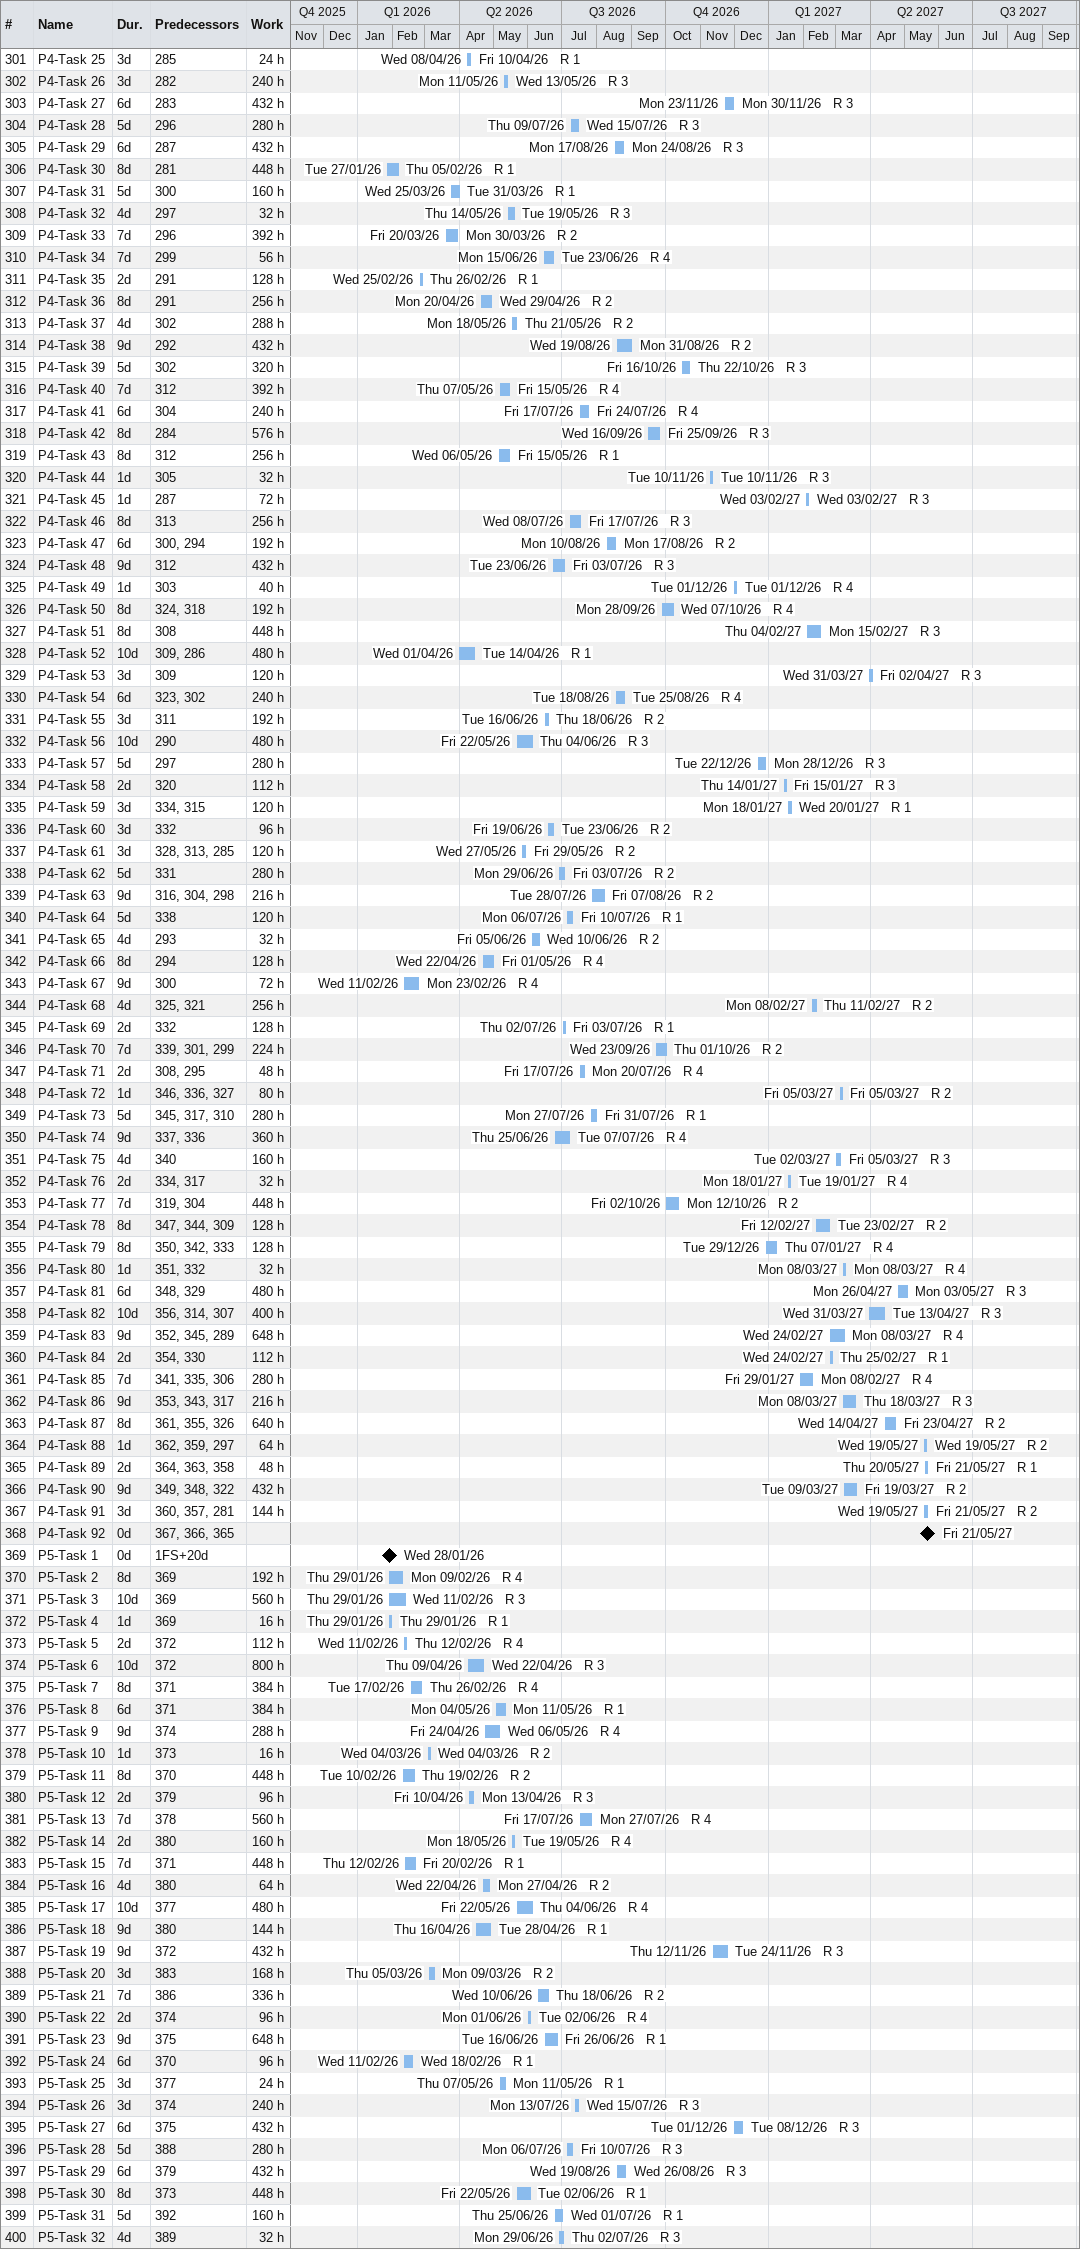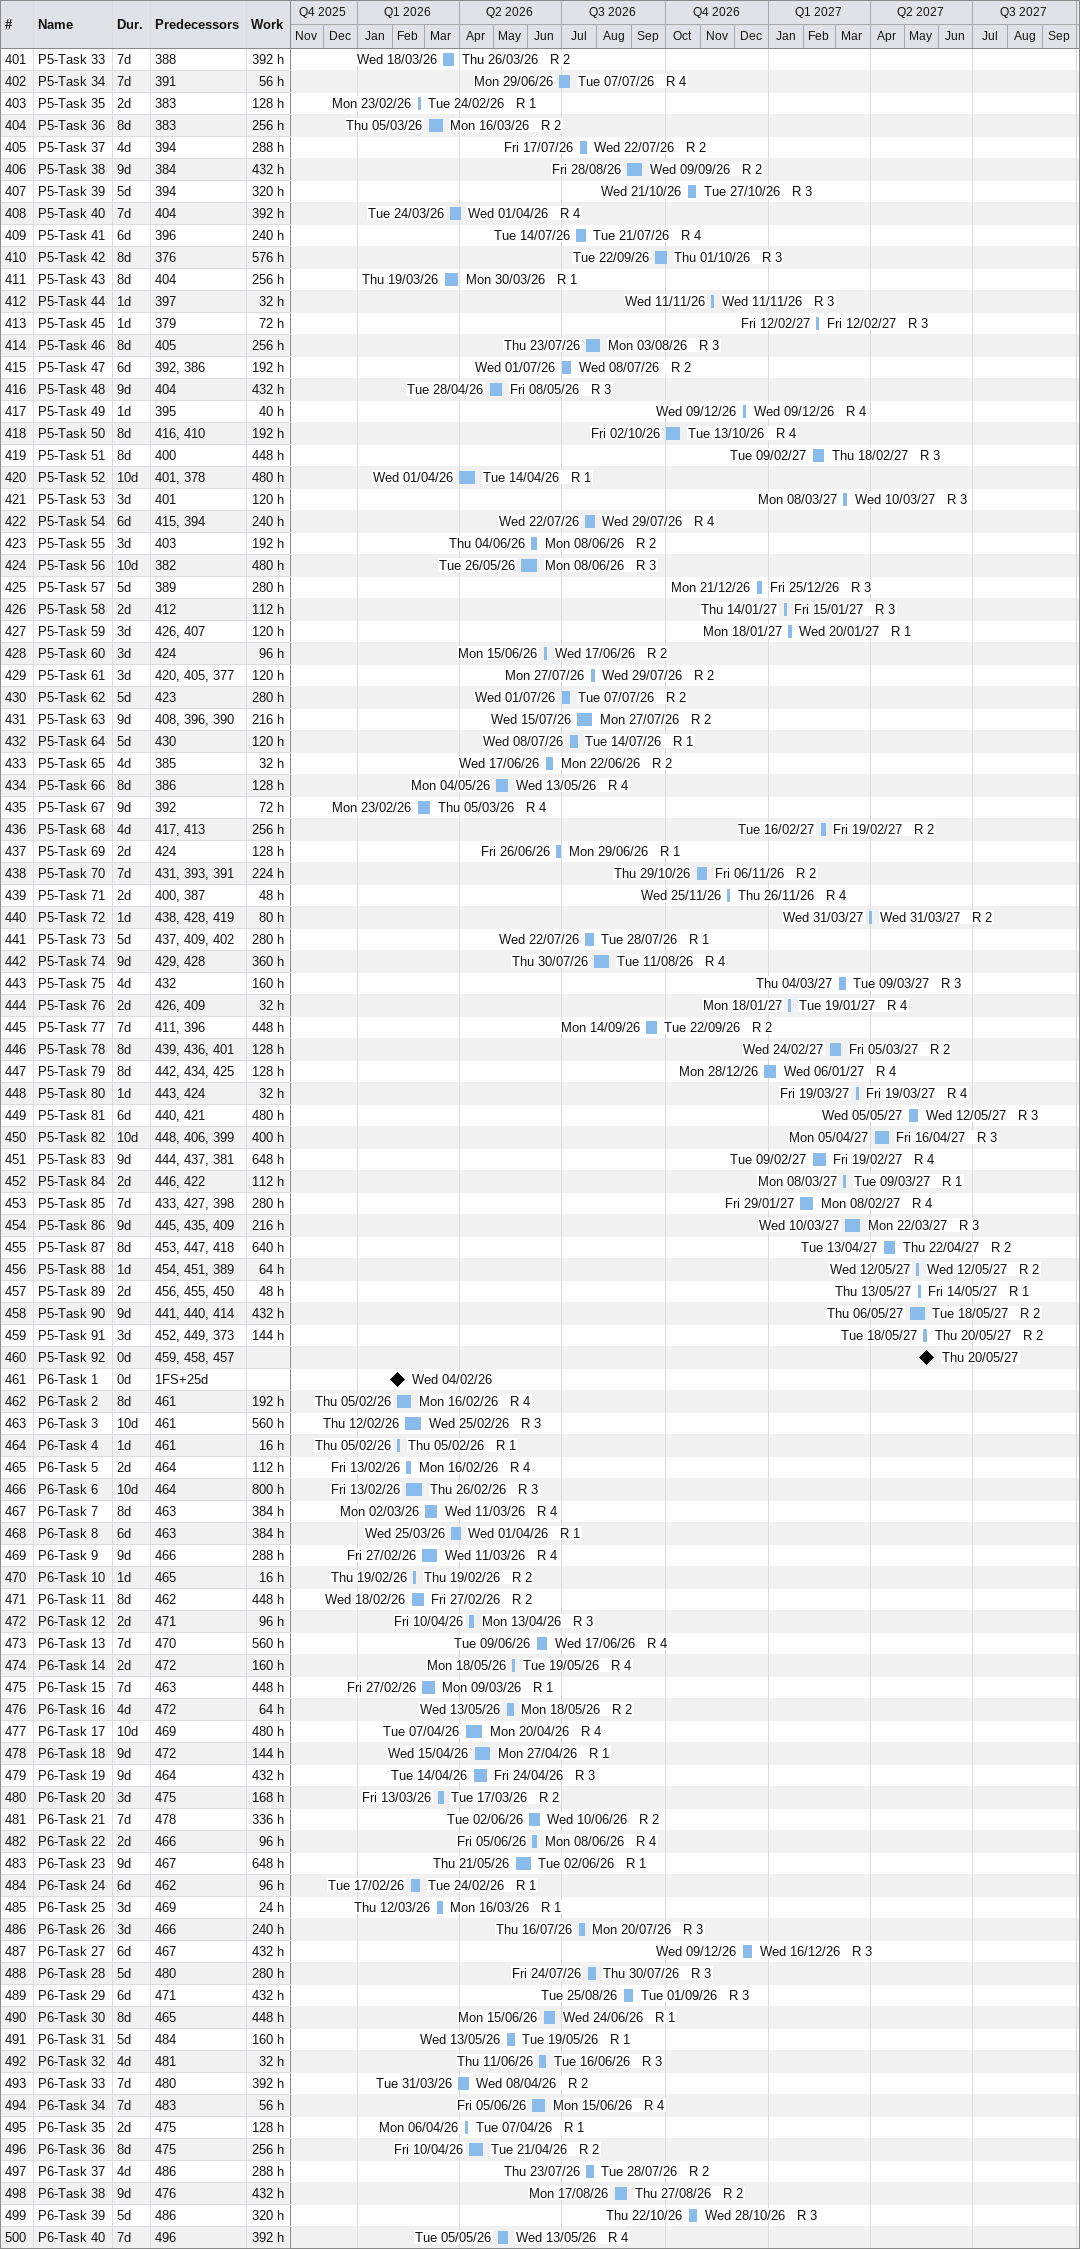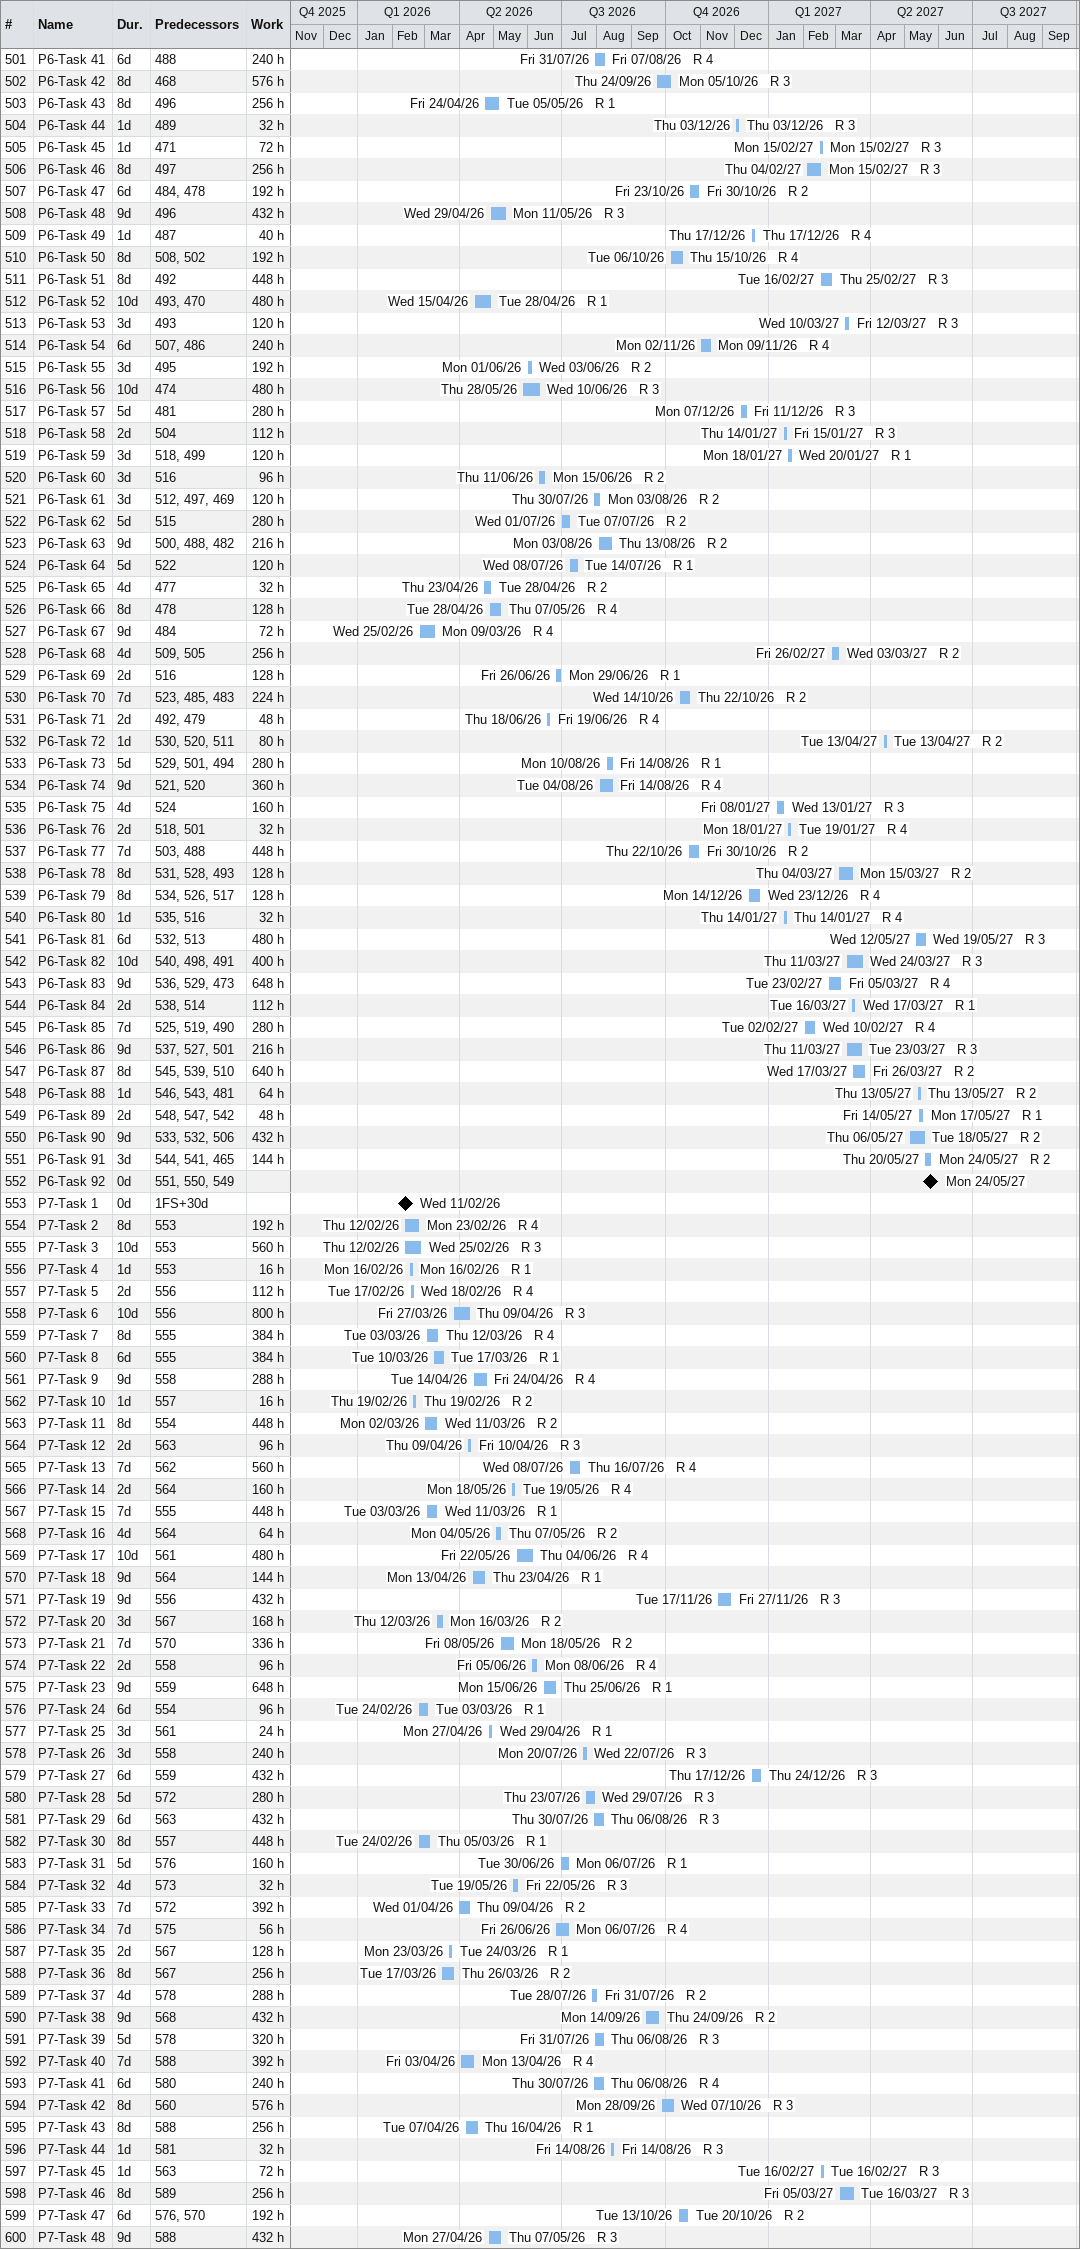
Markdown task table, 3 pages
| ID | Task | Duration | Start | Finish | Predecessors | Resources | Work (h) |
|---|---|---|---|---|---|---|---|
| 301 | P4-Task 25 | 3d | 2026-04-08 | 2026-04-10 | 285 | R 1 | 24 |
| 302 | P4-Task 26 | 3d | 2026-05-11 | 2026-05-13 | 282 | R 3 | 240 |
| 303 | P4-Task 27 | 6d | 2026-11-23 | 2026-11-30 | 283 | R 3 | 432 |
| 304 | P4-Task 28 | 5d | 2026-07-09 | 2026-07-15 | 296 | R 3 | 280 |
| 305 | P4-Task 29 | 6d | 2026-08-17 | 2026-08-24 | 287 | R 3 | 432 |
| 306 | P4-Task 30 | 8d | 2026-01-27 | 2026-02-05 | 281 | R 1 | 448 |
| 307 | P4-Task 31 | 5d | 2026-03-25 | 2026-03-31 | 300 | R 1 | 160 |
| 308 | P4-Task 32 | 4d | 2026-05-14 | 2026-05-19 | 297 | R 3 | 32 |
| 309 | P4-Task 33 | 7d | 2026-03-20 | 2026-03-30 | 296 | R 2 | 392 |
| 310 | P4-Task 34 | 7d | 2026-06-15 | 2026-06-23 | 299 | R 4 | 56 |
| 311 | P4-Task 35 | 2d | 2026-02-25 | 2026-02-26 | 291 | R 1 | 128 |
| 312 | P4-Task 36 | 8d | 2026-04-20 | 2026-04-29 | 291 | R 2 | 256 |
| 313 | P4-Task 37 | 4d | 2026-05-18 | 2026-05-21 | 302 | R 2 | 288 |
| 314 | P4-Task 38 | 9d | 2026-08-19 | 2026-08-31 | 292 | R 2 | 432 |
| 315 | P4-Task 39 | 5d | 2026-10-16 | 2026-10-22 | 302 | R 3 | 320 |
| 316 | P4-Task 40 | 7d | 2026-05-07 | 2026-05-15 | 312 | R 4 | 392 |
| 317 | P4-Task 41 | 6d | 2026-07-17 | 2026-07-24 | 304 | R 4 | 240 |
| 318 | P4-Task 42 | 8d | 2026-09-16 | 2026-09-25 | 284 | R 3 | 576 |
| 319 | P4-Task 43 | 8d | 2026-05-06 | 2026-05-15 | 312 | R 1 | 256 |
| 320 | P4-Task 44 | 1d | 2026-11-10 | 2026-11-10 | 305 | R 3 | 32 |
| 321 | P4-Task 45 | 1d | 2027-02-03 | 2027-02-03 | 287 | R 3 | 72 |
| 322 | P4-Task 46 | 8d | 2026-07-08 | 2026-07-17 | 313 | R 3 | 256 |
| 323 | P4-Task 47 | 6d | 2026-08-10 | 2026-08-17 | 300, 294 | R 2 | 192 |
| 324 | P4-Task 48 | 9d | 2026-06-23 | 2026-07-03 | 312 | R 3 | 432 |
| 325 | P4-Task 49 | 1d | 2026-12-01 | 2026-12-01 | 303 | R 4 | 40 |
| 326 | P4-Task 50 | 8d | 2026-09-28 | 2026-10-07 | 324, 318 | R 4 | 192 |
| 327 | P4-Task 51 | 8d | 2027-02-04 | 2027-02-15 | 308 | R 3 | 448 |
| 328 | P4-Task 52 | 10d | 2026-04-01 | 2026-04-14 | 309, 286 | R 1 | 480 |
| 329 | P4-Task 53 | 3d | 2027-03-31 | 2027-04-02 | 309 | R 3 | 120 |
| 330 | P4-Task 54 | 6d | 2026-08-18 | 2026-08-25 | 323, 302 | R 4 | 240 |
| 331 | P4-Task 55 | 3d | 2026-06-16 | 2026-06-18 | 311 | R 2 | 192 |
| 332 | P4-Task 56 | 10d | 2026-05-22 | 2026-06-04 | 290 | R 3 | 480 |
| 333 | P4-Task 57 | 5d | 2026-12-22 | 2026-12-28 | 297 | R 3 | 280 |
| 334 | P4-Task 58 | 2d | 2027-01-14 | 2027-01-15 | 320 | R 3 | 112 |
| 335 | P4-Task 59 | 3d | 2027-01-18 | 2027-01-20 | 334, 315 | R 1 | 120 |
| 336 | P4-Task 60 | 3d | 2026-06-19 | 2026-06-23 | 332 | R 2 | 96 |
| 337 | P4-Task 61 | 3d | 2026-05-27 | 2026-05-29 | 328, 313, 285 | R 2 | 120 |
| 338 | P4-Task 62 | 5d | 2026-06-29 | 2026-07-03 | 331 | R 2 | 280 |
| 339 | P4-Task 63 | 9d | 2026-07-28 | 2026-08-07 | 316, 304, 298 | R 2 | 216 |
| 340 | P4-Task 64 | 5d | 2026-07-06 | 2026-07-10 | 338 | R 1 | 120 |
| 341 | P4-Task 65 | 4d | 2026-06-05 | 2026-06-10 | 293 | R 2 | 32 |
| 342 | P4-Task 66 | 8d | 2026-04-22 | 2026-05-01 | 294 | R 4 | 128 |
| 343 | P4-Task 67 | 9d | 2026-02-11 | 2026-02-23 | 300 | R 4 | 72 |
| 344 | P4-Task 68 | 4d | 2027-02-08 | 2027-02-11 | 325, 321 | R 2 | 256 |
| 345 | P4-Task 69 | 2d | 2026-07-02 | 2026-07-03 | 332 | R 1 | 128 |
| 346 | P4-Task 70 | 7d | 2026-09-23 | 2026-10-01 | 339, 301, 299 | R 2 | 224 |
| 347 | P4-Task 71 | 2d | 2026-07-17 | 2026-07-20 | 308, 295 | R 4 | 48 |
| 348 | P4-Task 72 | 1d | 2027-03-05 | 2027-03-05 | 346, 336, 327 | R 2 | 80 |
| 349 | P4-Task 73 | 5d | 2026-07-27 | 2026-07-31 | 345, 317, 310 | R 1 | 280 |
| 350 | P4-Task 74 | 9d | 2026-06-25 | 2026-07-07 | 337, 336 | R 4 | 360 |
| 351 | P4-Task 75 | 4d | 2027-03-02 | 2027-03-05 | 340 | R 3 | 160 |
| 352 | P4-Task 76 | 2d | 2027-01-18 | 2027-01-19 | 334, 317 | R 4 | 32 |
| 353 | P4-Task 77 | 7d | 2026-10-02 | 2026-10-12 | 319, 304 | R 2 | 448 |
| 354 | P4-Task 78 | 8d | 2027-02-12 | 2027-02-23 | 347, 344, 309 | R 2 | 128 |
| 355 | P4-Task 79 | 8d | 2026-12-29 | 2027-01-07 | 350, 342, 333 | R 4 | 128 |
| 356 | P4-Task 80 | 1d | 2027-03-08 | 2027-03-08 | 351, 332 | R 4 | 32 |
| 357 | P4-Task 81 | 6d | 2027-04-26 | 2027-05-03 | 348, 329 | R 3 | 480 |
| 358 | P4-Task 82 | 10d | 2027-03-31 | 2027-04-13 | 356, 314, 307 | R 3 | 400 |
| 359 | P4-Task 83 | 9d | 2027-02-24 | 2027-03-08 | 352, 345, 289 | R 4 | 648 |
| 360 | P4-Task 84 | 2d | 2027-02-24 | 2027-02-25 | 354, 330 | R 1 | 112 |
| 361 | P4-Task 85 | 7d | 2027-01-29 | 2027-02-08 | 341, 335, 306 | R 4 | 280 |
| 362 | P4-Task 86 | 9d | 2027-03-08 | 2027-03-18 | 353, 343, 317 | R 3 | 216 |
| 363 | P4-Task 87 | 8d | 2027-04-14 | 2027-04-23 | 361, 355, 326 | R 2 | 640 |
| 364 | P4-Task 88 | 1d | 2027-05-19 | 2027-05-19 | 362, 359, 297 | R 2 | 64 |
| 365 | P4-Task 89 | 2d | 2027-05-20 | 2027-05-21 | 364, 363, 358 | R 1 | 48 |
| 366 | P4-Task 90 | 9d | 2027-03-09 | 2027-03-19 | 349, 348, 322 | R 2 | 432 |
| 367 | P4-Task 91 | 3d | 2027-05-19 | 2027-05-21 | 360, 357, 281 | R 2 | 144 |
| 368 | P4-Task 92 | 0d | 2027-05-21 | 2027-05-21 | 367, 366, 365 |  |  |
| 369 | P5-Task 1 | 0d | 2026-01-28 | 2026-01-28 | 1FS+20d |  |  |
| 370 | P5-Task 2 | 8d | 2026-01-29 | 2026-02-09 | 369 | R 4 | 192 |
| 371 | P5-Task 3 | 10d | 2026-01-29 | 2026-02-11 | 369 | R 3 | 560 |
| 372 | P5-Task 4 | 1d | 2026-01-29 | 2026-01-29 | 369 | R 1 | 16 |
| 373 | P5-Task 5 | 2d | 2026-02-11 | 2026-02-12 | 372 | R 4 | 112 |
| 374 | P5-Task 6 | 10d | 2026-04-09 | 2026-04-22 | 372 | R 3 | 800 |
| 375 | P5-Task 7 | 8d | 2026-02-17 | 2026-02-26 | 371 | R 4 | 384 |
| 376 | P5-Task 8 | 6d | 2026-05-04 | 2026-05-11 | 371 | R 1 | 384 |
| 377 | P5-Task 9 | 9d | 2026-04-24 | 2026-05-06 | 374 | R 4 | 288 |
| 378 | P5-Task 10 | 1d | 2026-03-04 | 2026-03-04 | 373 | R 2 | 16 |
| 379 | P5-Task 11 | 8d | 2026-02-10 | 2026-02-19 | 370 | R 2 | 448 |
| 380 | P5-Task 12 | 2d | 2026-04-10 | 2026-04-13 | 379 | R 3 | 96 |
| 381 | P5-Task 13 | 7d | 2026-07-17 | 2026-07-27 | 378 | R 4 | 560 |
| 382 | P5-Task 14 | 2d | 2026-05-18 | 2026-05-19 | 380 | R 4 | 160 |
| 383 | P5-Task 15 | 7d | 2026-02-12 | 2026-02-20 | 371 | R 1 | 448 |
| 384 | P5-Task 16 | 4d | 2026-04-22 | 2026-04-27 | 380 | R 2 | 64 |
| 385 | P5-Task 17 | 10d | 2026-05-22 | 2026-06-04 | 377 | R 4 | 480 |
| 386 | P5-Task 18 | 9d | 2026-04-16 | 2026-04-28 | 380 | R 1 | 144 |
| 387 | P5-Task 19 | 9d | 2026-11-12 | 2026-11-24 | 372 | R 3 | 432 |
| 388 | P5-Task 20 | 3d | 2026-03-05 | 2026-03-09 | 383 | R 2 | 168 |
| 389 | P5-Task 21 | 7d | 2026-06-10 | 2026-06-18 | 386 | R 2 | 336 |
| 390 | P5-Task 22 | 2d | 2026-06-01 | 2026-06-02 | 374 | R 4 | 96 |
| 391 | P5-Task 23 | 9d | 2026-06-16 | 2026-06-26 | 375 | R 1 | 648 |
| 392 | P5-Task 24 | 6d | 2026-02-11 | 2026-02-18 | 370 | R 1 | 96 |
| 393 | P5-Task 25 | 3d | 2026-05-07 | 2026-05-11 | 377 | R 1 | 24 |
| 394 | P5-Task 26 | 3d | 2026-07-13 | 2026-07-15 | 374 | R 3 | 240 |
| 395 | P5-Task 27 | 6d | 2026-12-01 | 2026-12-08 | 375 | R 3 | 432 |
| 396 | P5-Task 28 | 5d | 2026-07-06 | 2026-07-10 | 388 | R 3 | 280 |
| 397 | P5-Task 29 | 6d | 2026-08-19 | 2026-08-26 | 379 | R 3 | 432 |
| 398 | P5-Task 30 | 8d | 2026-05-22 | 2026-06-02 | 373 | R 1 | 448 |
| 399 | P5-Task 31 | 5d | 2026-06-25 | 2026-07-01 | 392 | R 1 | 160 |
| 400 | P5-Task 32 | 4d | 2026-06-29 | 2026-07-02 | 389 | R 3 | 32 |
| 401 | P5-Task 33 | 7d | 2026-03-18 | 2026-03-26 | 388 | R 2 | 392 |
| 402 | P5-Task 34 | 7d | 2026-06-29 | 2026-07-07 | 391 | R 4 | 56 |
| 403 | P5-Task 35 | 2d | 2026-02-23 | 2026-02-24 | 383 | R 1 | 128 |
| 404 | P5-Task 36 | 8d | 2026-03-05 | 2026-03-16 | 383 | R 2 | 256 |
| 405 | P5-Task 37 | 4d | 2026-07-17 | 2026-07-22 | 394 | R 2 | 288 |
| 406 | P5-Task 38 | 9d | 2026-08-28 | 2026-09-09 | 384 | R 2 | 432 |
| 407 | P5-Task 39 | 5d | 2026-10-21 | 2026-10-27 | 394 | R 3 | 320 |
| 408 | P5-Task 40 | 7d | 2026-03-24 | 2026-04-01 | 404 | R 4 | 392 |
| 409 | P5-Task 41 | 6d | 2026-07-14 | 2026-07-21 | 396 | R 4 | 240 |
| 410 | P5-Task 42 | 8d | 2026-09-22 | 2026-10-01 | 376 | R 3 | 576 |
| 411 | P5-Task 43 | 8d | 2026-03-19 | 2026-03-30 | 404 | R 1 | 256 |
| 412 | P5-Task 44 | 1d | 2026-11-11 | 2026-11-11 | 397 | R 3 | 32 |
| 413 | P5-Task 45 | 1d | 2027-02-12 | 2027-02-12 | 379 | R 3 | 72 |
| 414 | P5-Task 46 | 8d | 2026-07-23 | 2026-08-03 | 405 | R 3 | 256 |
| 415 | P5-Task 47 | 6d | 2026-07-01 | 2026-07-08 | 392, 386 | R 2 | 192 |
| 416 | P5-Task 48 | 9d | 2026-04-28 | 2026-05-08 | 404 | R 3 | 432 |
| 417 | P5-Task 49 | 1d | 2026-12-09 | 2026-12-09 | 395 | R 4 | 40 |
| 418 | P5-Task 50 | 8d | 2026-10-02 | 2026-10-13 | 416, 410 | R 4 | 192 |
| 419 | P5-Task 51 | 8d | 2027-02-09 | 2027-02-18 | 400 | R 3 | 448 |
| 420 | P5-Task 52 | 10d | 2026-04-01 | 2026-04-14 | 401, 378 | R 1 | 480 |
| 421 | P5-Task 53 | 3d | 2027-03-08 | 2027-03-10 | 401 | R 3 | 120 |
| 422 | P5-Task 54 | 6d | 2026-07-22 | 2026-07-29 | 415, 394 | R 4 | 240 |
| 423 | P5-Task 55 | 3d | 2026-06-04 | 2026-06-08 | 403 | R 2 | 192 |
| 424 | P5-Task 56 | 10d | 2026-05-26 | 2026-06-08 | 382 | R 3 | 480 |
| 425 | P5-Task 57 | 5d | 2026-12-21 | 2026-12-25 | 389 | R 3 | 280 |
| 426 | P5-Task 58 | 2d | 2027-01-14 | 2027-01-15 | 412 | R 3 | 112 |
| 427 | P5-Task 59 | 3d | 2027-01-18 | 2027-01-20 | 426, 407 | R 1 | 120 |
| 428 | P5-Task 60 | 3d | 2026-06-15 | 2026-06-17 | 424 | R 2 | 96 |
| 429 | P5-Task 61 | 3d | 2026-07-27 | 2026-07-29 | 420, 405, 377 | R 2 | 120 |
| 430 | P5-Task 62 | 5d | 2026-07-01 | 2026-07-07 | 423 | R 2 | 280 |
| 431 | P5-Task 63 | 9d | 2026-07-15 | 2026-07-27 | 408, 396, 390 | R 2 | 216 |
| 432 | P5-Task 64 | 5d | 2026-07-08 | 2026-07-14 | 430 | R 1 | 120 |
| 433 | P5-Task 65 | 4d | 2026-06-17 | 2026-06-22 | 385 | R 2 | 32 |
| 434 | P5-Task 66 | 8d | 2026-05-04 | 2026-05-13 | 386 | R 4 | 128 |
| 435 | P5-Task 67 | 9d | 2026-02-23 | 2026-03-05 | 392 | R 4 | 72 |
| 436 | P5-Task 68 | 4d | 2027-02-16 | 2027-02-19 | 417, 413 | R 2 | 256 |
| 437 | P5-Task 69 | 2d | 2026-06-26 | 2026-06-29 | 424 | R 1 | 128 |
| 438 | P5-Task 70 | 7d | 2026-10-29 | 2026-11-06 | 431, 393, 391 | R 2 | 224 |
| 439 | P5-Task 71 | 2d | 2026-11-25 | 2026-11-26 | 400, 387 | R 4 | 48 |
| 440 | P5-Task 72 | 1d | 2027-03-31 | 2027-03-31 | 438, 428, 419 | R 2 | 80 |
| 441 | P5-Task 73 | 5d | 2026-07-22 | 2026-07-28 | 437, 409, 402 | R 1 | 280 |
| 442 | P5-Task 74 | 9d | 2026-07-30 | 2026-08-11 | 429, 428 | R 4 | 360 |
| 443 | P5-Task 75 | 4d | 2027-03-04 | 2027-03-09 | 432 | R 3 | 160 |
| 444 | P5-Task 76 | 2d | 2027-01-18 | 2027-01-19 | 426, 409 | R 4 | 32 |
| 445 | P5-Task 77 | 7d | 2026-09-14 | 2026-09-22 | 411, 396 | R 2 | 448 |
| 446 | P5-Task 78 | 8d | 2027-02-24 | 2027-03-05 | 439, 436, 401 | R 2 | 128 |
| 447 | P5-Task 79 | 8d | 2026-12-28 | 2027-01-06 | 442, 434, 425 | R 4 | 128 |
| 448 | P5-Task 80 | 1d | 2027-03-19 | 2027-03-19 | 443, 424 | R 4 | 32 |
| 449 | P5-Task 81 | 6d | 2027-05-05 | 2027-05-12 | 440, 421 | R 3 | 480 |
| 450 | P5-Task 82 | 10d | 2027-04-05 | 2027-04-16 | 448, 406, 399 | R 3 | 400 |
| 451 | P5-Task 83 | 9d | 2027-02-09 | 2027-02-19 | 444, 437, 381 | R 4 | 648 |
| 452 | P5-Task 84 | 2d | 2027-03-08 | 2027-03-09 | 446, 422 | R 1 | 112 |
| 453 | P5-Task 85 | 7d | 2027-01-29 | 2027-02-08 | 433, 427, 398 | R 4 | 280 |
| 454 | P5-Task 86 | 9d | 2027-03-10 | 2027-03-22 | 445, 435, 409 | R 3 | 216 |
| 455 | P5-Task 87 | 8d | 2027-04-13 | 2027-04-22 | 453, 447, 418 | R 2 | 640 |
| 456 | P5-Task 88 | 1d | 2027-05-12 | 2027-05-12 | 454, 451, 389 | R 2 | 64 |
| 457 | P5-Task 89 | 2d | 2027-05-13 | 2027-05-14 | 456, 455, 450 | R 1 | 48 |
| 458 | P5-Task 90 | 9d | 2027-05-06 | 2027-05-18 | 441, 440, 414 | R 2 | 432 |
| 459 | P5-Task 91 | 3d | 2027-05-18 | 2027-05-20 | 452, 449, 373 | R 2 | 144 |
| 460 | P5-Task 92 | 0d | 2027-05-20 | 2027-05-20 | 459, 458, 457 |  |  |
| 461 | P6-Task 1 | 0d | 2026-02-04 | 2026-02-04 | 1FS+25d |  |  |
| 462 | P6-Task 2 | 8d | 2026-02-05 | 2026-02-16 | 461 | R 4 | 192 |
| 463 | P6-Task 3 | 10d | 2026-02-12 | 2026-02-25 | 461 | R 3 | 560 |
| 464 | P6-Task 4 | 1d | 2026-02-05 | 2026-02-05 | 461 | R 1 | 16 |
| 465 | P6-Task 5 | 2d | 2026-02-13 | 2026-02-16 | 464 | R 4 | 112 |
| 466 | P6-Task 6 | 10d | 2026-02-13 | 2026-02-26 | 464 | R 3 | 800 |
| 467 | P6-Task 7 | 8d | 2026-03-02 | 2026-03-11 | 463 | R 4 | 384 |
| 468 | P6-Task 8 | 6d | 2026-03-25 | 2026-04-01 | 463 | R 1 | 384 |
| 469 | P6-Task 9 | 9d | 2026-02-27 | 2026-03-11 | 466 | R 4 | 288 |
| 470 | P6-Task 10 | 1d | 2026-02-19 | 2026-02-19 | 465 | R 2 | 16 |
| 471 | P6-Task 11 | 8d | 2026-02-18 | 2026-02-27 | 462 | R 2 | 448 |
| 472 | P6-Task 12 | 2d | 2026-04-10 | 2026-04-13 | 471 | R 3 | 96 |
| 473 | P6-Task 13 | 7d | 2026-06-09 | 2026-06-17 | 470 | R 4 | 560 |
| 474 | P6-Task 14 | 2d | 2026-05-18 | 2026-05-19 | 472 | R 4 | 160 |
| 475 | P6-Task 15 | 7d | 2026-02-27 | 2026-03-09 | 463 | R 1 | 448 |
| 476 | P6-Task 16 | 4d | 2026-05-13 | 2026-05-18 | 472 | R 2 | 64 |
| 477 | P6-Task 17 | 10d | 2026-04-07 | 2026-04-20 | 469 | R 4 | 480 |
| 478 | P6-Task 18 | 9d | 2026-04-15 | 2026-04-27 | 472 | R 1 | 144 |
| 479 | P6-Task 19 | 9d | 2026-04-14 | 2026-04-24 | 464 | R 3 | 432 |
| 480 | P6-Task 20 | 3d | 2026-03-13 | 2026-03-17 | 475 | R 2 | 168 |
| 481 | P6-Task 21 | 7d | 2026-06-02 | 2026-06-10 | 478 | R 2 | 336 |
| 482 | P6-Task 22 | 2d | 2026-06-05 | 2026-06-08 | 466 | R 4 | 96 |
| 483 | P6-Task 23 | 9d | 2026-05-21 | 2026-06-02 | 467 | R 1 | 648 |
| 484 | P6-Task 24 | 6d | 2026-02-17 | 2026-02-24 | 462 | R 1 | 96 |
| 485 | P6-Task 25 | 3d | 2026-03-12 | 2026-03-16 | 469 | R 1 | 24 |
| 486 | P6-Task 26 | 3d | 2026-07-16 | 2026-07-20 | 466 | R 3 | 240 |
| 487 | P6-Task 27 | 6d | 2026-12-09 | 2026-12-16 | 467 | R 3 | 432 |
| 488 | P6-Task 28 | 5d | 2026-07-24 | 2026-07-30 | 480 | R 3 | 280 |
| 489 | P6-Task 29 | 6d | 2026-08-25 | 2026-09-01 | 471 | R 3 | 432 |
| 490 | P6-Task 30 | 8d | 2026-06-15 | 2026-06-24 | 465 | R 1 | 448 |
| 491 | P6-Task 31 | 5d | 2026-05-13 | 2026-05-19 | 484 | R 1 | 160 |
| 492 | P6-Task 32 | 4d | 2026-06-11 | 2026-06-16 | 481 | R 3 | 32 |
| 493 | P6-Task 33 | 7d | 2026-03-31 | 2026-04-08 | 480 | R 2 | 392 |
| 494 | P6-Task 34 | 7d | 2026-06-05 | 2026-06-15 | 483 | R 4 | 56 |
| 495 | P6-Task 35 | 2d | 2026-04-06 | 2026-04-07 | 475 | R 1 | 128 |
| 496 | P6-Task 36 | 8d | 2026-04-10 | 2026-04-21 | 475 | R 2 | 256 |
| 497 | P6-Task 37 | 4d | 2026-07-23 | 2026-07-28 | 486 | R 2 | 288 |
| 498 | P6-Task 38 | 9d | 2026-08-17 | 2026-08-27 | 476 | R 2 | 432 |
| 499 | P6-Task 39 | 5d | 2026-10-22 | 2026-10-28 | 486 | R 3 | 320 |
| 500 | P6-Task 40 | 7d | 2026-05-05 | 2026-05-13 | 496 | R 4 | 392 |
| 501 | P6-Task 41 | 6d | 2026-07-31 | 2026-08-07 | 488 | R 4 | 240 |
| 502 | P6-Task 42 | 8d | 2026-09-24 | 2026-10-05 | 468 | R 3 | 576 |
| 503 | P6-Task 43 | 8d | 2026-04-24 | 2026-05-05 | 496 | R 1 | 256 |
| 504 | P6-Task 44 | 1d | 2026-12-03 | 2026-12-03 | 489 | R 3 | 32 |
| 505 | P6-Task 45 | 1d | 2027-02-15 | 2027-02-15 | 471 | R 3 | 72 |
| 506 | P6-Task 46 | 8d | 2027-02-04 | 2027-02-15 | 497 | R 3 | 256 |
| 507 | P6-Task 47 | 6d | 2026-10-23 | 2026-10-30 | 484, 478 | R 2 | 192 |
| 508 | P6-Task 48 | 9d | 2026-04-29 | 2026-05-11 | 496 | R 3 | 432 |
| 509 | P6-Task 49 | 1d | 2026-12-17 | 2026-12-17 | 487 | R 4 | 40 |
| 510 | P6-Task 50 | 8d | 2026-10-06 | 2026-10-15 | 508, 502 | R 4 | 192 |
| 511 | P6-Task 51 | 8d | 2027-02-16 | 2027-02-25 | 492 | R 3 | 448 |
| 512 | P6-Task 52 | 10d | 2026-04-15 | 2026-04-28 | 493, 470 | R 1 | 480 |
| 513 | P6-Task 53 | 3d | 2027-03-10 | 2027-03-12 | 493 | R 3 | 120 |
| 514 | P6-Task 54 | 6d | 2026-11-02 | 2026-11-09 | 507, 486 | R 4 | 240 |
| 515 | P6-Task 55 | 3d | 2026-06-01 | 2026-06-03 | 495 | R 2 | 192 |
| 516 | P6-Task 56 | 10d | 2026-05-28 | 2026-06-10 | 474 | R 3 | 480 |
| 517 | P6-Task 57 | 5d | 2026-12-07 | 2026-12-11 | 481 | R 3 | 280 |
| 518 | P6-Task 58 | 2d | 2027-01-14 | 2027-01-15 | 504 | R 3 | 112 |
| 519 | P6-Task 59 | 3d | 2027-01-18 | 2027-01-20 | 518, 499 | R 1 | 120 |
| 520 | P6-Task 60 | 3d | 2026-06-11 | 2026-06-15 | 516 | R 2 | 96 |
| 521 | P6-Task 61 | 3d | 2026-07-30 | 2026-08-03 | 512, 497, 469 | R 2 | 120 |
| 522 | P6-Task 62 | 5d | 2026-07-01 | 2026-07-07 | 515 | R 2 | 280 |
| 523 | P6-Task 63 | 9d | 2026-08-03 | 2026-08-13 | 500, 488, 482 | R 2 | 216 |
| 524 | P6-Task 64 | 5d | 2026-07-08 | 2026-07-14 | 522 | R 1 | 120 |
| 525 | P6-Task 65 | 4d | 2026-04-23 | 2026-04-28 | 477 | R 2 | 32 |
| 526 | P6-Task 66 | 8d | 2026-04-28 | 2026-05-07 | 478 | R 4 | 128 |
| 527 | P6-Task 67 | 9d | 2026-02-25 | 2026-03-09 | 484 | R 4 | 72 |
| 528 | P6-Task 68 | 4d | 2027-02-26 | 2027-03-03 | 509, 505 | R 2 | 256 |
| 529 | P6-Task 69 | 2d | 2026-06-26 | 2026-06-29 | 516 | R 1 | 128 |
| 530 | P6-Task 70 | 7d | 2026-10-14 | 2026-10-22 | 523, 485, 483 | R 2 | 224 |
| 531 | P6-Task 71 | 2d | 2026-06-18 | 2026-06-19 | 492, 479 | R 4 | 48 |
| 532 | P6-Task 72 | 1d | 2027-04-13 | 2027-04-13 | 530, 520, 511 | R 2 | 80 |
| 533 | P6-Task 73 | 5d | 2026-08-10 | 2026-08-14 | 529, 501, 494 | R 1 | 280 |
| 534 | P6-Task 74 | 9d | 2026-08-04 | 2026-08-14 | 521, 520 | R 4 | 360 |
| 535 | P6-Task 75 | 4d | 2027-01-08 | 2027-01-13 | 524 | R 3 | 160 |
| 536 | P6-Task 76 | 2d | 2027-01-18 | 2027-01-19 | 518, 501 | R 4 | 32 |
| 537 | P6-Task 77 | 7d | 2026-10-22 | 2026-10-30 | 503, 488 | R 2 | 448 |
| 538 | P6-Task 78 | 8d | 2027-03-04 | 2027-03-15 | 531, 528, 493 | R 2 | 128 |
| 539 | P6-Task 79 | 8d | 2026-12-14 | 2026-12-23 | 534, 526, 517 | R 4 | 128 |
| 540 | P6-Task 80 | 1d | 2027-01-14 | 2027-01-14 | 535, 516 | R 4 | 32 |
| 541 | P6-Task 81 | 6d | 2027-05-12 | 2027-05-19 | 532, 513 | R 3 | 480 |
| 542 | P6-Task 82 | 10d | 2027-03-11 | 2027-03-24 | 540, 498, 491 | R 3 | 400 |
| 543 | P6-Task 83 | 9d | 2027-02-23 | 2027-03-05 | 536, 529, 473 | R 4 | 648 |
| 544 | P6-Task 84 | 2d | 2027-03-16 | 2027-03-17 | 538, 514 | R 1 | 112 |
| 545 | P6-Task 85 | 7d | 2027-02-02 | 2027-02-10 | 525, 519, 490 | R 4 | 280 |
| 546 | P6-Task 86 | 9d | 2027-03-11 | 2027-03-23 | 537, 527, 501 | R 3 | 216 |
| 547 | P6-Task 87 | 8d | 2027-03-17 | 2027-03-26 | 545, 539, 510 | R 2 | 640 |
| 548 | P6-Task 88 | 1d | 2027-05-13 | 2027-05-13 | 546, 543, 481 | R 2 | 64 |
| 549 | P6-Task 89 | 2d | 2027-05-14 | 2027-05-17 | 548, 547, 542 | R 1 | 48 |
| 550 | P6-Task 90 | 9d | 2027-05-06 | 2027-05-18 | 533, 532, 506 | R 2 | 432 |
| 551 | P6-Task 91 | 3d | 2027-05-20 | 2027-05-24 | 544, 541, 465 | R 2 | 144 |
| 552 | P6-Task 92 | 0d | 2027-05-24 | 2027-05-24 | 551, 550, 549 |  |  |
| 553 | P7-Task 1 | 0d | 2026-02-11 | 2026-02-11 | 1FS+30d |  |  |
| 554 | P7-Task 2 | 8d | 2026-02-12 | 2026-02-23 | 553 | R 4 | 192 |
| 555 | P7-Task 3 | 10d | 2026-02-12 | 2026-02-25 | 553 | R 3 | 560 |
| 556 | P7-Task 4 | 1d | 2026-02-16 | 2026-02-16 | 553 | R 1 | 16 |
| 557 | P7-Task 5 | 2d | 2026-02-17 | 2026-02-18 | 556 | R 4 | 112 |
| 558 | P7-Task 6 | 10d | 2026-03-27 | 2026-04-09 | 556 | R 3 | 800 |
| 559 | P7-Task 7 | 8d | 2026-03-03 | 2026-03-12 | 555 | R 4 | 384 |
| 560 | P7-Task 8 | 6d | 2026-03-10 | 2026-03-17 | 555 | R 1 | 384 |
| 561 | P7-Task 9 | 9d | 2026-04-14 | 2026-04-24 | 558 | R 4 | 288 |
| 562 | P7-Task 10 | 1d | 2026-02-19 | 2026-02-19 | 557 | R 2 | 16 |
| 563 | P7-Task 11 | 8d | 2026-03-02 | 2026-03-11 | 554 | R 2 | 448 |
| 564 | P7-Task 12 | 2d | 2026-04-09 | 2026-04-10 | 563 | R 3 | 96 |
| 565 | P7-Task 13 | 7d | 2026-07-08 | 2026-07-16 | 562 | R 4 | 560 |
| 566 | P7-Task 14 | 2d | 2026-05-18 | 2026-05-19 | 564 | R 4 | 160 |
| 567 | P7-Task 15 | 7d | 2026-03-03 | 2026-03-11 | 555 | R 1 | 448 |
| 568 | P7-Task 16 | 4d | 2026-05-04 | 2026-05-07 | 564 | R 2 | 64 |
| 569 | P7-Task 17 | 10d | 2026-05-22 | 2026-06-04 | 561 | R 4 | 480 |
| 570 | P7-Task 18 | 9d | 2026-04-13 | 2026-04-23 | 564 | R 1 | 144 |
| 571 | P7-Task 19 | 9d | 2026-11-17 | 2026-11-27 | 556 | R 3 | 432 |
| 572 | P7-Task 20 | 3d | 2026-03-12 | 2026-03-16 | 567 | R 2 | 168 |
| 573 | P7-Task 21 | 7d | 2026-05-08 | 2026-05-18 | 570 | R 2 | 336 |
| 574 | P7-Task 22 | 2d | 2026-06-05 | 2026-06-08 | 558 | R 4 | 96 |
| 575 | P7-Task 23 | 9d | 2026-06-15 | 2026-06-25 | 559 | R 1 | 648 |
| 576 | P7-Task 24 | 6d | 2026-02-24 | 2026-03-03 | 554 | R 1 | 96 |
| 577 | P7-Task 25 | 3d | 2026-04-27 | 2026-04-29 | 561 | R 1 | 24 |
| 578 | P7-Task 26 | 3d | 2026-07-20 | 2026-07-22 | 558 | R 3 | 240 |
| 579 | P7-Task 27 | 6d | 2026-12-17 | 2026-12-24 | 559 | R 3 | 432 |
| 580 | P7-Task 28 | 5d | 2026-07-23 | 2026-07-29 | 572 | R 3 | 280 |
| 581 | P7-Task 29 | 6d | 2026-07-30 | 2026-08-06 | 563 | R 3 | 432 |
| 582 | P7-Task 30 | 8d | 2026-02-24 | 2026-03-05 | 557 | R 1 | 448 |
| 583 | P7-Task 31 | 5d | 2026-06-30 | 2026-07-06 | 576 | R 1 | 160 |
| 584 | P7-Task 32 | 4d | 2026-05-19 | 2026-05-22 | 573 | R 3 | 32 |
| 585 | P7-Task 33 | 7d | 2026-04-01 | 2026-04-09 | 572 | R 2 | 392 |
| 586 | P7-Task 34 | 7d | 2026-06-26 | 2026-07-06 | 575 | R 4 | 56 |
| 587 | P7-Task 35 | 2d | 2026-03-23 | 2026-03-24 | 567 | R 1 | 128 |
| 588 | P7-Task 36 | 8d | 2026-03-17 | 2026-03-26 | 567 | R 2 | 256 |
| 589 | P7-Task 37 | 4d | 2026-07-28 | 2026-07-31 | 578 | R 2 | 288 |
| 590 | P7-Task 38 | 9d | 2026-09-14 | 2026-09-24 | 568 | R 2 | 432 |
| 591 | P7-Task 39 | 5d | 2026-07-31 | 2026-08-06 | 578 | R 3 | 320 |
| 592 | P7-Task 40 | 7d | 2026-04-03 | 2026-04-13 | 588 | R 4 | 392 |
| 593 | P7-Task 41 | 6d | 2026-07-30 | 2026-08-06 | 580 | R 4 | 240 |
| 594 | P7-Task 42 | 8d | 2026-09-28 | 2026-10-07 | 560 | R 3 | 576 |
| 595 | P7-Task 43 | 8d | 2026-04-07 | 2026-04-16 | 588 | R 1 | 256 |
| 596 | P7-Task 44 | 1d | 2026-08-14 | 2026-08-14 | 581 | R 3 | 32 |
| 597 | P7-Task 45 | 1d | 2027-02-16 | 2027-02-16 | 563 | R 3 | 72 |
| 598 | P7-Task 46 | 8d | 2027-03-05 | 2027-03-16 | 589 | R 3 | 256 |
| 599 | P7-Task 47 | 6d | 2026-10-13 | 2026-10-20 | 576, 570 | R 2 | 192 |
| 600 | P7-Task 48 | 9d | 2026-04-27 | 2026-05-07 | 588 | R 3 | 432 |
